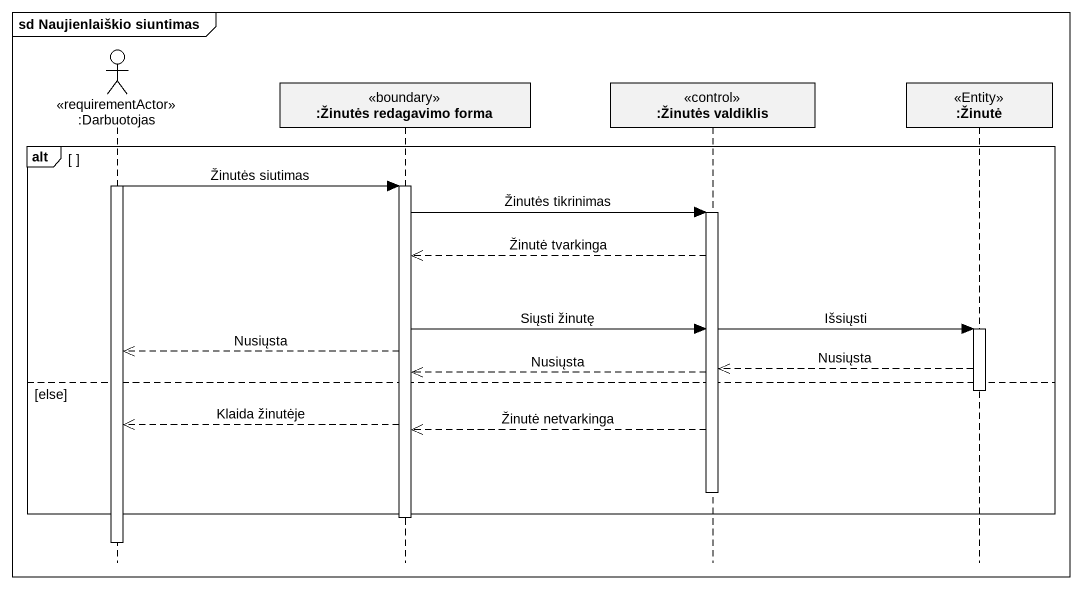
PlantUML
@startuml
mainframe sd Naujienlaiškio siuntimas
hide footbox
actor ":Darbuotojas" as Darbuotojas <<requirementActor>>
participant ":Žinutės redagavimo forma" as Žinutės_redagavimo_forma <<boundary>>
participant ":Žinutės valdiklis" as Žinutės_valdiklis <<control>>
participant ":Žinutė" as Žinutė <<Entity>>

alt
  activate Darbuotojas
  Darbuotojas -> Žinutės_redagavimo_forma : Žinutės siutimas
  activate Žinutės_redagavimo_forma
  Žinutės_redagavimo_forma -> Žinutės_valdiklis : Žinutės tikrinimas
  activate Žinutės_valdiklis
  Žinutės_valdiklis -->> Žinutės_redagavimo_forma : Žinutė tvarkinga
  Žinutės_redagavimo_forma -> Žinutės_valdiklis : Siųsti žinutę
  Žinutės_valdiklis -> Žinutė : Išsiųsti
  activate Žinutė
  Žinutės_redagavimo_forma -->> Darbuotojas : Nusiųsta
  Žinutė -->> Žinutės_valdiklis : Nusiųsta
  Žinutės_valdiklis -->> Žinutės_redagavimo_forma : Nusiųsta
else else
  deactivate Žinutė
  Žinutės_redagavimo_forma -->> Darbuotojas : Klaida žinutėje
  Žinutės_valdiklis -->> Žinutės_redagavimo_forma : Žinutė netvarkinga
  deactivate Žinutės_valdiklis
end
deactivate Žinutės_redagavimo_forma
deactivate Darbuotojas
@enduml
